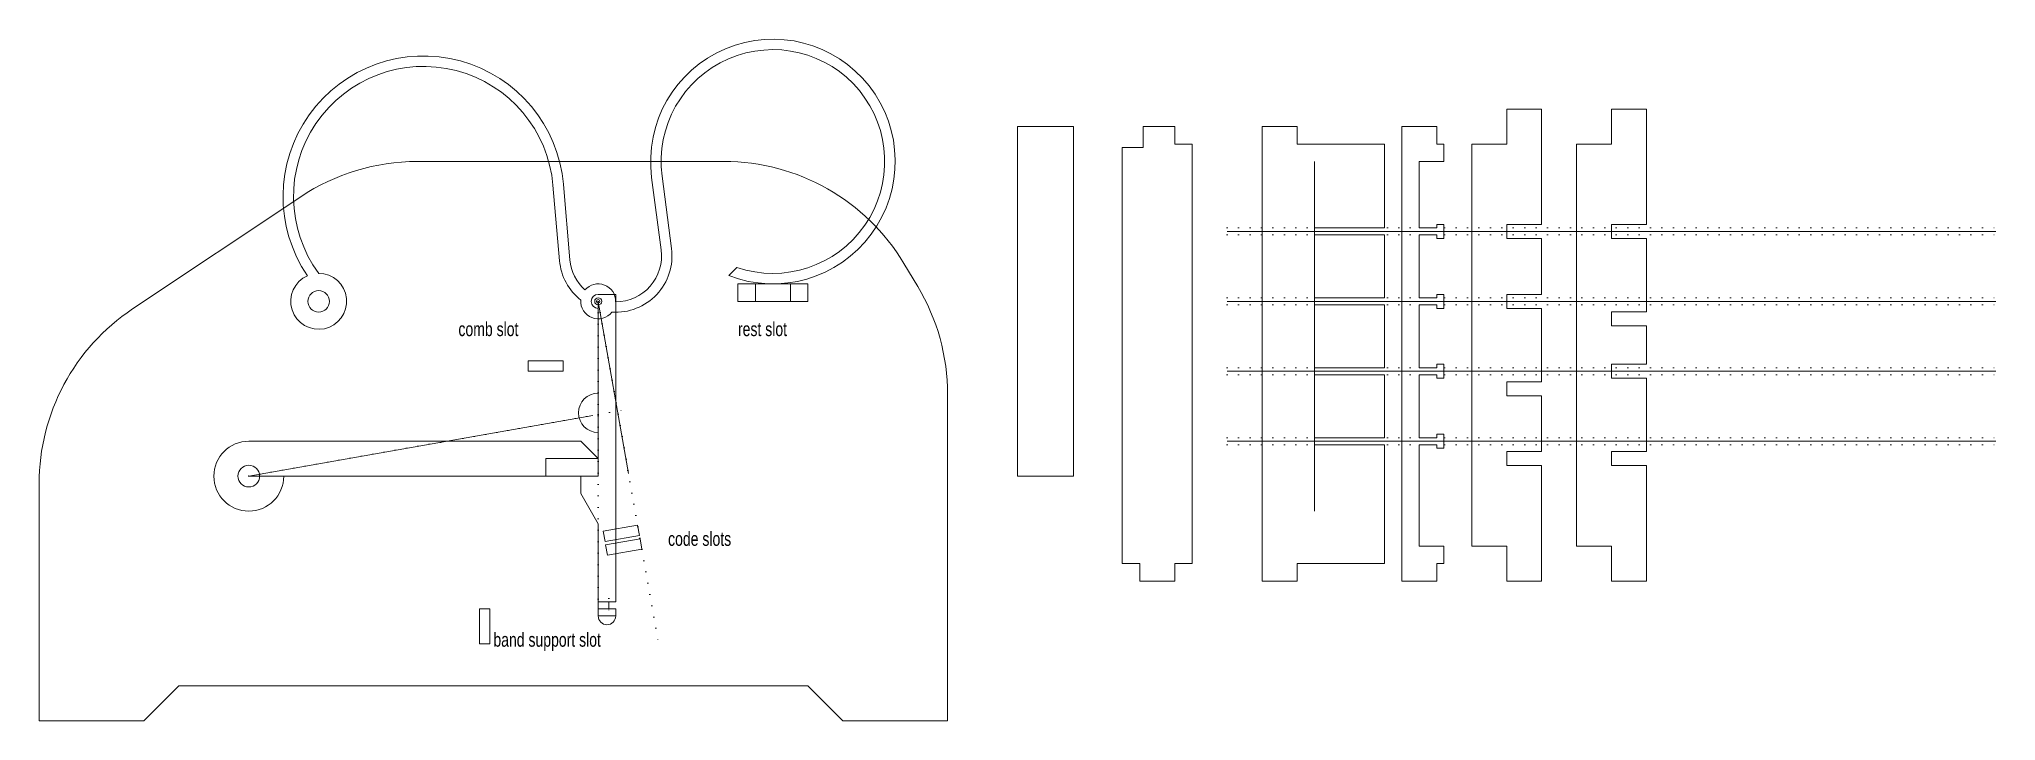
# Model space of a CAD drawing. Header units: millimetres. Extents: x 40 to 600, y -70 to 125.
import ezdxf

# ---------------------------------------------------------------- set-up
doc = ezdxf.new("R2010")
doc.units = ezdxf.units.MM
doc.linetypes.add('DOT2', pattern=[3.175, 0, -3.175])
for name, color, linetype, lineweight, true_color in [('bail', 5, 'CONTINUOUS', 0, 0x0000ff), ('bail-cut', 7, 'CONTINUOUS', 0, 0x000000), ('bail-support', 7, 'CONTINUOUS', 0, 0x000000), ('band-support', 7, 'CONTINUOUS', 0, 0x000000), ('bar', 7, 'CONTINUOUS', 0, 0x000000), ('code-bars', 7, 'CONTINUOUS', 0, 0x000000), ('comb', 7, 'CONTINUOUS', 0, 0x000000), ('extensions', 1, 'DOT2', 0, 0xff0000), ('fake-keybar', 7, 'CONTINUOUS', 0, 0x000000), ('notation', 2, 'CONTINUOUS', 0, 0xffff00), ('rest-bar', 5, 'CONTINUOUS', 0, 0x0000ff), ('side', 7, 'CONTINUOUS', 0, 0x000000), ('skeleton', 1, 'CONTINUOUS', 0, 0xff0000)]:
    doc.layers.add(name, color=color, linetype=linetype, lineweight=lineweight, true_color=true_color)
doc.styles.get("Standard").update_dxf_attribs({"font": 'txt', "width": 0.75})

msp = doc.modelspace()

# ---------------------------------------------------------------- linework, layer by layer
at = {"layer": 'bail'}
for p, q in [((185, 0), (185, 5)), ((185, 5), (200, 5)), ((200, 0), (185, 0)), ((200, 5), (200, 0))]:
    msp.add_line(p, q, dxfattribs=at)
at = {"layer": 'bail-cut'}
for p, q in [((320, 100), (336, 100)), ((320, 0), (320, 100)), ((336, 100), (336, 0)), ((356, 94), (356, 100)), ((356, 100), (365, 100)), ((365, 100), (365, 95)), ((350, 94), (356, 94)), ((350, -25), (350, 94)), ((365, 95), (370, 95)), ((370, 95), (370, -25)), ((336, 0), (320, 0)), ((350, -25), (355, -25)), ((355, -25), (355, -30)), ((365, -30), (365, -25)), ((365, -25), (370, -25)), ((365, -30), (355, -30))]:
    msp.add_line(p, q, dxfattribs=at)
at = {"layer": 'bail-support'}
for p, q in [((195, 10), (100, 10)), ((200, 5), (195, 10)), ((110, 0), (185, 0)), ((185, 0), (185, 5)), ((185, 5), (200, 5))]:
    msp.add_line(p, q, dxfattribs=at)
msp.add_circle((100, 0), 3.1, dxfattribs=at)
msp.add_arc((100, 0), 10, 90, 0, dxfattribs=at)
at = {"layer": 'band-support'}
for p, q in [((470, 105), (460, 105)), ((500, 105), (490, 105)), ((430, 100), (440, 100)), ((430, -30), (430, 100)), ((440, 95), (440, 100)), ((442, 90), (435, 90)), ((435, 90), (435, 71)), ((440, 95), (442, 95)), ((442, 95), (442, 90)), ((435, 71), (440, 71)), ((440, 69), (435, 69)), ((435, 69), (435, 51)), ((440, 71), (440, 72)), ((440, 72), (442, 72)), ((440, 68), (440, 69)), ((442, 68), (440, 68)), ((440, 68), (440, 68)), ((442, 72), (442, 68)), ((435, 51), (440, 51)), ((440, 51), (440, 52)), ((440, 52), (442, 52)), ((442, 52), (442, 48)), ((440, 49), (435, 49)), ((435, 49), (435, 31)), ((440, 48), (440, 49)), ((442, 48), (440, 48)), ((440, 48), (440, 48)), ((435, 31), (440, 31)), ((440, 29), (435, 29)), ((435, 29), (435, 11)), ((440, 31), (440, 32)), ((440, 32), (442, 32)), ((440, 28), (440, 29)), ((442, 28), (440, 28)), ((440, 28), (440, 28)), ((442, 32), (442, 28)), ((440, 11), (440, 12)), ((440, 12), (442, 12)), ((442, 12), (442, 8)), ((435, 11), (440, 11)), ((440, 9), (435, 9)), ((435, 9), (435, -20)), ((440, 8), (440, 9)), ((442, 8), (440, 8)), ((440, 8), (440, 8)), ((435, -20), (440, -20)), ((442, -20), (440, -20)), ((442, -25), (442, -20)), ((440, -25), (442, -25)), ((440, -25), (440, -30)), ((440, -30), (430, -30))]:
    msp.add_line(p, q, dxfattribs=at)
at = {"layer": 'bar'}
for p, q in [((200, 52), (205, 52)), ((205, 52), (205, -36)), ((200, 48), (200, 23.74)), ((200, 12.5), (200, 0)), ((200, 0), (195, 0)), ((195, 0), (195, -5)), ((195, -5), (200, -13.66)), ((200, -13.66), (200, -40)), ((205, -36), (203, -36)), ((203, -36), (203, -38)), ((203, -38), (205, -38)), ((205, -38), (205, -40))]:
    msp.add_line(p, q, dxfattribs=at)
msp.add_circle((200, 50), 0.5, dxfattribs=at)
for centre, radius, start, end in [((200, 50), 2, 90, 270), ((200, 18.12), 5.62, 90, 270), ((202.5, -40), 2.5, 180, 0)]:
    msp.add_arc(centre, radius, start, end, dxfattribs=at)
at = {"layer": 'code-bars'}
for p, q in [((460, 105), (460, 95)), ((470, 72), (470, 105)), ((490, 105), (490, 95)), ((500, 72), (500, 105)), ((460, 95), (450, 95)), ((450, 95), (450, -20)), ((490, 95), (480, 95)), ((480, 95), (480, -20)), ((460, 68), (460, 72)), ((460, 72), (470, 72)), ((470, 68), (460, 68)), ((470, 52), (470, 68)), ((490, 68), (490, 72)), ((490, 72), (500, 72)), ((500, 68), (490, 68)), ((500, 47), (500, 68)), ((470, 52), (460, 52)), ((460, 52), (460, 48)), ((460, 48), (470, 48)), ((470, 27), (470, 48)), ((500, 47), (490, 47)), ((490, 47), (490, 43)), ((490, 43), (500, 43)), ((500, 32), (500, 43)), ((500, 32), (490, 32)), ((490, 32), (490, 28)), ((490, 28), (500, 28)), ((500, 7), (500, 28)), ((470, 27), (460, 27)), ((460, 27), (460, 23)), ((460, 23), (470, 23)), ((470, 7), (470, 23)), ((470, 7), (460, 7)), ((460, 7), (460, 3)), ((500, 7), (490, 7)), ((490, 7), (490, 3)), ((460, 3), (470, 3)), ((470, -30), (470, 3)), ((490, 3), (500, 3)), ((500, -30), (500, 3)), ((450, -20), (460, -20)), ((460, -20), (460, -30)), ((480, -20), (490, -20)), ((490, -20), (490, -30)), ((460, -30), (470, -30)), ((490, -30), (500, -30))]:
    msp.add_line(p, q, dxfattribs=at)
at = {"layer": 'comb'}
for p, q in [((390, 100), (390, -30)), ((400, 100), (390, 100)), ((400, 95), (400, 100)), ((425, 95), (400, 95)), ((425, 71), (425, 95)), ((425, 71), (405, 71)), ((405, 71), (405, 69)), ((405, 69), (425, 69)), ((425, 51), (425, 69)), ((425, 51), (405, 51)), ((405, 51), (405, 49)), ((405, 49), (425, 49)), ((425, 31), (425, 49)), ((425, 31), (405, 31)), ((405, 31), (405, 29)), ((405, 29), (425, 29)), ((425, 11), (425, 29)), ((425, 11), (405, 11)), ((405, 11), (405, 9)), ((405, 9), (425, 9)), ((425, -25), (425, 9)), ((400, -30), (400, -25)), ((400, -25), (425, -25)), ((390, -30), (400, -30))]:
    msp.add_line(p, q, dxfattribs=at)
at = {"layer": 'extensions'}
for p, q in [((380, 71), (600, 71)), ((380, 69), (600, 69)), ((380, 51), (600, 51)), ((200, 50), (200, -40)), ((200, 50), (217.36, -48.48)), ((380, 49), (600, 49)), ((380, 31), (600, 31)), ((380, 29), (600, 29)), ((100, 0), (208.33, 19.1)), ((380, 11), (600, 11)), ((380, 9), (600, 9)), ((203, -35), (203, -41))]:
    msp.add_line(p, q, dxfattribs=at)
at = {"layer": 'fake-keybar'}
for p, q in [((218.01, 64.7), (215.3, 85.46)), ((220.99, 65.09), (218.27, 85.85)), ((188.94, 61.61), (187.06, 83.21)), ((191.92, 61.87), (190.05, 83.47)), ((237.36, 57.36), (239.7, 59.7))]:
    msp.add_line(p, q, dxfattribs=at)
for centre, radius in [((120, 50), 3.1), ((200, 50), 1)]:
    msp.add_circle(centre, radius, dxfattribs=at)
for centre, radius, start, end in [((250, 90), 35, 248.8323, 187.4597), ((150, 80), 40.2, 4.9535, 214.3235), ((250, 90), 32, 251.2278, 187.4597), ((150, 80), 37.2, 4.9535, 216.2538), ((205, 63), 16.12, 184.9535, 231.7241), ((205, 63), 13.12, 184.9535, 227.9317), ((205, 63), 16.12, 266.2009, 7.4597), ((205, 63), 13.12, 269.9932, 7.4597), ((120, 50), 8, 113.5909, 90), ((200, 50), 5, 358.573, 139.352), ((200, 50), 5, 176.0818, 321.8432)]:
    msp.add_arc(centre, radius, start, end, dxfattribs=at)
at = {"layer": 'rest-bar'}
for p, q in [((260, 55), (240, 55)), ((240, 55), (240, 50)), ((260, 50), (260, 55)), ((240, 50), (260, 50))]:
    msp.add_line(p, q, dxfattribs=at)
at = {"layer": 'side'}
for p, q in [((236.03, 90), (148.17, 90)), ((114.88, 79.92), (66.72, 47.81)), ((291.45, 54.25), (287.48, 60.87)), ((245, 55), (255, 55)), ((245, 50), (245, 55)), ((255, 55), (255, 50)), ((255, 50), (245, 50)), ((190, 33), (180, 33)), ((180, 33), (180, 30)), ((180, 30), (190, 30)), ((190, 30), (190, 33)), ((300, -70), (300, 23.38)), ((40, -2.11), (40, -50)), ((211.29, -14.01), (201.44, -15.75)), ((201.44, -15.75), (201.96, -18.7)), ((211.81, -16.97), (211.29, -14.01)), ((201.96, -18.7), (211.81, -16.97)), ((202.13, -19.69), (211.98, -17.95)), ((202.65, -22.64), (202.13, -19.69)), ((212.5, -20.91), (202.65, -22.64)), ((211.98, -17.95), (212.5, -20.91)), ((169, -38), (166, -38)), ((166, -38), (166, -48)), ((169, -48), (169, -38)), ((40, -50), (40, -70)), ((166, -48), (169, -48)), ((70, -70), (80, -60)), ((80, -60), (260, -60)), ((260, -60), (270, -70)), ((40, -70), (70, -70)), ((270, -70), (300, -70))]:
    msp.add_line(p, q, dxfattribs=at)
for centre in [(120, 50), (100, 0)]:
    msp.add_circle(centre, 3.1, dxfattribs=at)
for centre, start, end in [((148.17, 30), 90, 123.6901), ((236.03, 30), 30.9638, 90), ((240, 23.38), 0, 30.9638), ((100, -2.11), 123.6901, 180)]:
    msp.add_arc(centre, 60, start, end, dxfattribs=at)
at = {"layer": 'skeleton'}
for p, q in [((405, 90), (405, -10)), ((380, 70), (600, 70)), ((200, 0), (200, 50)), ((200, 50), (208.68, 0.76)), ((380, 50), (600, 50)), ((380, 30), (600, 30)), ((100, 0), (198.48, 17.36)), ((380, 10), (600, 10)), ((100, 0), (200, 0)), ((200, -36), (205, -36)), ((200, -38), (205, -38)), ((200, -40), (205, -40))]:
    msp.add_line(p, q, dxfattribs=at)
msp.add_point((100, 0), dxfattribs=at)

# ---------------------------------------------------------------- texts
at = {"layer": 'notation', "char_height": 4, "width": 100, "attachment_point": 7}
for s, insert in [('comb\\~slot', (160, 40)), ('rest\\~slot', (240, 40)), ('code\\~slots', (220, -20)), ('band\\~support\\~slot', (170, -50))]:
    msp.add_mtext(s, dxfattribs=dict(at, insert=insert))

doc.saveas('drawing.dxf')
